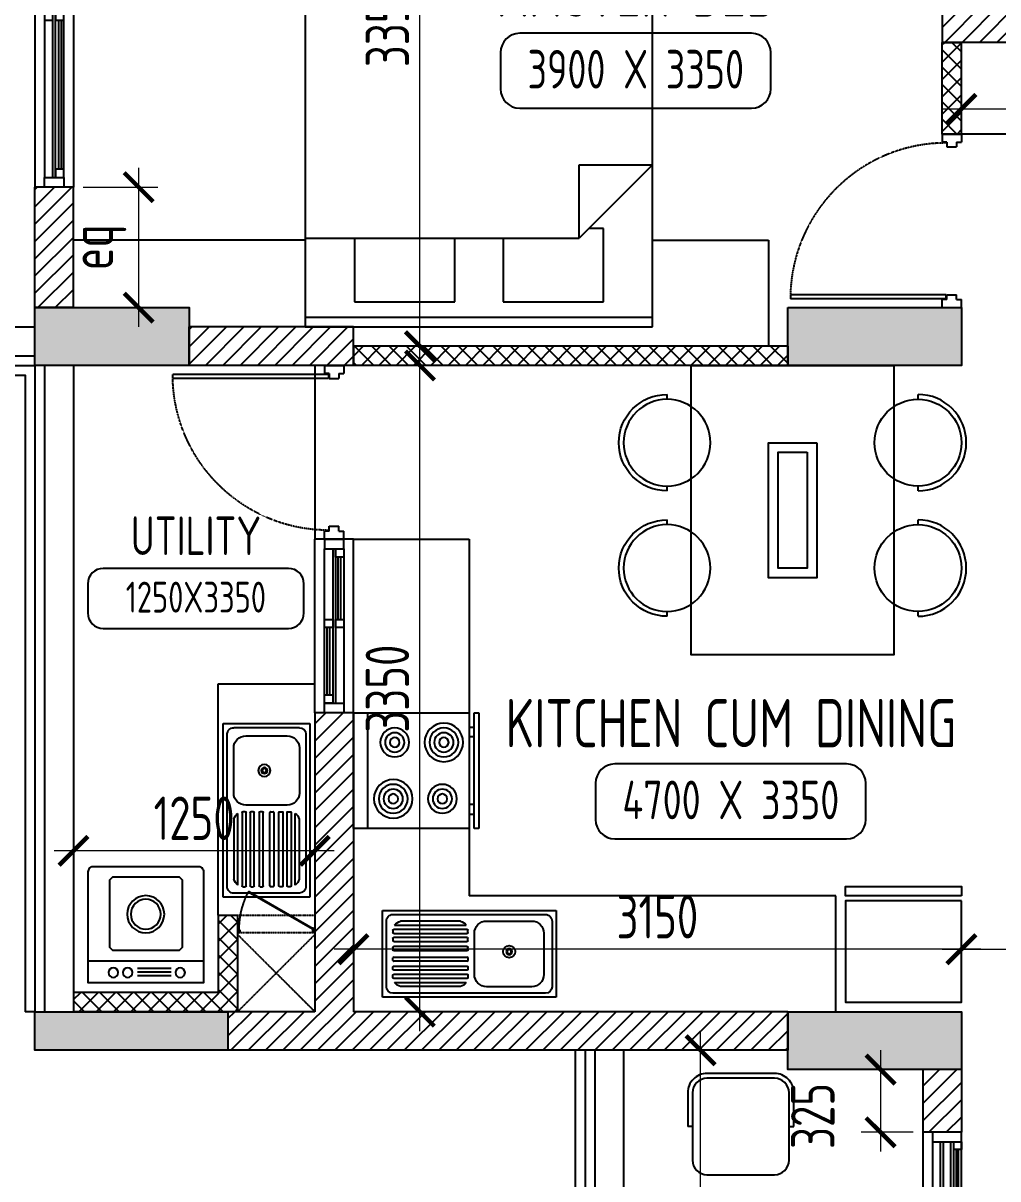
# Model space of a CAD drawing. Header units: millimetres. Extents: x -92307 to 258096, y -47434 to 112633.
# Drawn here: x 57965 to 63014, y 6033 to 12025 of the extents above; entities that cross this region are included whole.
import ezdxf
from ezdxf.enums import TextEntityAlignment as Align

# ---------------------------------------------------------------- set-up
doc = ezdxf.new("R2010")
doc.units = ezdxf.units.MM
doc.header["$LTSCALE"] = 10
doc.header["$PDMODE"] = 35
doc.header["$PDSIZE"] = 500
doc.linetypes.add('DASHED', pattern=[19.05, 12.7, -6.35])
doc.linetypes.add('HIDDEN', pattern=[9.525, 6.35, -3.175])
for name, color, linetype in [('07--DIM-1', 1, 'Continuous'), ('A--BLOCKWALL-1', 9, 'Continuous'), ('A--BLOCKWALL-2', 2, 'Continuous'), ('A--BLOCKWALL-3', 3, 'Continuous'), ('A--BLOCKWALL-HATCH', 8, 'Continuous'), ('A--DOWN', 34, 'Continuous'), ('A--FIXTURE-0', 8, 'Continuous'), ('A--FURNITURE-0', 253, 'Continuous'), ('A--GLAZING-0', 181, 'Continuous'), ('A--HANDRAIL-1', 9, 'Continuous'), ('A--HATCH-1', 8, 'Continuous'), ('A--SANITARY-0', 253, 'Continuous'), ('A--SHAFT-HIDDEN', 9, 'HIDDEN'), ('A--SPACENUMBER', 2, 'Continuous'), ('A--SPACENUMBER-1', 8, 'Continuous'), ('A--SPACEREF', 3, 'Continuous'), ('A--Stucture', 9, 'Continuous'), ('A--TILING-1', 8, 'Continuous'), ('Typical floor Column Centre line$0$X-3rd Floor Column$0$A--COL250', 250, 'Continuous'), ('Typical floor Column Centre line$0$X-3rd Floor Column$0$A--CONCRETE-4', 4, 'Continuous')]:
    doc.layers.add(name, color=color, linetype=linetype)
doc.styles.add('ISO', font='isocp2.shx', dxfattribs={"width": 0.8})
doc.dimstyles.new('A-DIM-100', dxfattribs={"dimscale": 100, "dimtxt": 2.25, "dimasz": 1.5, "dimexe": 1, "dimexo": 0.5, "dimgap": 0, "dimtad": 0, "dimdec": 0, "dimzin": 12, "dimdsep": 46, "dimtxsty": 'ISO', "dimblk": 'ARCHTICK', "dimcen": 1, "dimdle": 1, "dimclrd": 8, "dimclre": 8, "dimclrt": 256, "dimadec": 0, "dimazin": 3, "dimtfac": 1, "dimtdec": 0, "dimtmove": 1, "dimatfit": 2, "dimfxl": 1, "dimtvp": 0.75, "dimtolj": 1, "dimtzin": 12, "dimlwd": 18, "dimlwe": 18, "dimarcsym": 0})
pattern_1 = [(45, (72725.64, 0), (-44.90128, 44.90128), [])]
pattern_2 = [(45, (72725.64, 0), (-44.90128, 44.90128), []), (135, (72725.64, 0), (-44.90128, -44.90128), [])]

# ---------------------------------------------------------------- blocks, each defined once
blk = doc.blocks.new('SPACE')
at = {"layer": 'A--SPACENUMBER-1'}
blk.add_lwpolyline([(-600, 0), (600, 0, 0.41421356), (700, 100), (700, 288.5, 0.41421356), (600, 388.5), (-600, 388.5, 0.41421356), (-700, 288.5), (-700, 100, 0.41421356), (-600, 0, -0.05251446)], format="xyb", dxfattribs=at)
at = {"layer": 'A--SPACENUMBER', "style": 'ISO', "width": 0.8, "flags": 4}
blk.add_attdef('01', text='', height=250, dxfattribs=at).set_placement((0.455, 202.41), align=Align.MIDDLE)
at = {"layer": 'A--SPACEREF', "style": 'ISO', "width": 0.8, "flags": 4}
blk.add_attdef('S', text='', height=300, dxfattribs=at).set_placement((1.35, 474.975), align=Align.CENTER)
blk = doc.blocks.new('A$C7FA855F9')
at = {"layer": 'A--FURNITURE-0', "linetype": 'Continuous'}
for p, q in [((900, 2000), (-900, 2000)), ((-900, 2000), (-900, 0)), ((900, 0), (900, 2000)), ((900, 840), (520, 460)), ((520, 840), (900, 840)), ((520, 460), (520, 840)), ((645, 510), (570, 510)), ((645, 130), (645, 510)), ((-900, 460), (520, 460)), ((-645, 460), (-645, 130)), ((-125, 130), (-125, 460)), ((125, 460), (125, 130)), ((-645, 130), (-125, 130)), ((125, 130), (645, 130)), ((-900, 50), (900, 50)), ((-900, 0), (900, 0))]:
    blk.add_line(p, q, dxfattribs=at)
blk = doc.blocks.new('A$C383732B3')
for p, q in [((275, 250), (275, 275)), ((275, -250), (275, -275))]:
    blk.add_line(p, q)
blk.add_lwpolyline([(275, 275), (100, 275, 0.414214), (0, 175), (0, -175, 0.414214), (100, -275), (275, -275)], format="xyb")
blk.add_lwpolyline([(100, -250), (450, -250, 0.414214), (525, -175), (525, 175, 0.414214), (450, 250), (100, 250, 0.414214), (25, 175), (25, -175, 0.414214)], format="xyb", close=True)
blk = doc.blocks.new('A$C337B3EF4')
for p, q in [((0, 225), (0, 250)), ((0, -250), (0, -225))]:
    blk.add_line(p, q)
blk.add_circle((0, 0), 225)
blk.add_arc((0, 0), 250, 270, 90)
blk = doc.blocks.new('A$C666E5324')
at = {"layer": 'A--FURNITURE-0'}
for points in [[(0, -525), (-1500, -525), (-1500, 525), (0, 525)], [(-400, -125), (-1100, -125), (-1100, 125), (-400, 125)], [(-450, -75), (-1050, -75), (-1050, 75), (-450, 75)]]:
    blk.add_lwpolyline(points, close=True, dxfattribs=at)
at = {"layer": 'A--FURNITURE-0', "xscale": -1, "rotation": 270.000000000004}
for p in [(-1050, 650), (-400, 650)]:
    blk.add_blockref('A$C337B3EF4', p, dxfattribs=at)
at = {"layer": 'A--FURNITURE-0', "rotation": 270.000000000004}
for p in [(-1050, -650), (-400, -650)]:
    blk.add_blockref('A$C337B3EF4', p, dxfattribs=at)
blk = doc.blocks.new('A$C34D21E7E')
at = {"layer": 'A--DOWN'}
for p, q in [((-150, 2450), (-150, -150)), ((-110, 2450), (-110, -150)), ((-95, 2450), (-95, -150)), ((-55, -150), (-55, 2450)), ((-40, -150), (-40, 2450)), ((0, -150), (0, 2450))]:
    blk.add_line(p, q, dxfattribs=at)
for points in [[(-150, 2450), (0, 2450), (0, 2500), (-150, 2500)], [(-40, 2450), (0, 2450), (0, 2410), (-40, 2410)], [(-95, 1590), (-55, 1590), (-55, 1550), (-95, 1550)], [(-40, 1550), (0, 1550), (0, 1590), (-40, 1590)], [(-150, 740), (-110, 740), (-110, 700), (-150, 700)], [(-95, 700), (-55, 700), (-55, 740), (-95, 740)], [(-150, -150), (-110, -150), (-110, -110), (-150, -110)], [(-150, -150), (0, -150), (0, -200), (-150, -200)]]:
    blk.add_lwpolyline(points, close=True, dxfattribs=at)
at = {"layer": 'A--GLAZING-0'}
for p, q in [((-25, 1590), (-25, 2410)), ((-15, 1590), (-15, 2410)), ((-80, 740), (-80, 1550)), ((-70, 740), (-70, 1550)), ((-135, -110), (-135, 700)), ((-125, -110), (-125, 700))]:
    blk.add_line(p, q, dxfattribs=at)
blk = doc.blocks.new('A$C1CBF2325')
at = {"layer": 'A--DOWN'}
for p, q in [((100, 0), (0, 0)), ((0, 0), (0, -42)), ((100, 0), (100, -42)), ((25, -42), (0, -42)), ((25, -42), (25, -67)), ((75, -42), (75, -67)), ((75, -42), (100, -42)), ((78.8, -46.2), (78.8, -67)), ((78.8, -46.2), (886, -46.2)), ((886, -67), (886, -46.2)), ((75, -67), (25, -67)), ((78.8, -67), (886, -67)), ((75, -833), (25, -833)), ((25, -858), (25, -833)), ((75, -858), (75, -833)), ((25, -858), (0, -858)), ((0, -900), (0, -858)), ((75, -858), (100, -858)), ((100, -900), (100, -858)), ((100, -900), (0, -900))]:
    blk.add_line(p, q, dxfattribs=at)
at = {"layer": 'A--DOWN', "color": 8, "linetype": 'DASHED', "ltscale": 0.005}
blk.add_arc((78.8, -46.2), 807.5, 269.73187, 358.52905, dxfattribs=at)
blk = doc.blocks.new('A$C35654C4B')
at = {"layer": 'A--BLOCKWALL-1'}
for p, q in [((-900, 200), (0, 200)), ((-900, 0), (0, 0))]:
    blk.add_line(p, q, dxfattribs=at)
at = {"layer": 'A--DOWN'}
for p, q in [((-50, 150), (-850, 150)), ((-50, 107.3), (-850, 107.3)), ((-50, 92.7), (-807, 92.7)), ((-850, 50), (-50, 50))]:
    blk.add_line(p, q, dxfattribs=at)
for points in [[(-850, 50), (-850, 150), (-900, 150), (-900, 50)], [(-416, 107.3), (-416, 150), (-459, 150), (-459, 107.3)], [(-50, 107.3), (-50, 150), (-93, 150), (-93, 107.3)], [(-50, 50), (-50, 150), (0, 150), (0, 50)], [(-807, 50), (-807, 92.7), (-850, 92.7), (-850, 50)], [(-416, 50), (-416, 92.7), (-459, 92.7), (-459, 50)]]:
    blk.add_lwpolyline(points, close=True, dxfattribs=at)
at = {"layer": 'A--GLAZING-0'}
for p, q in [((-416, 135.6), (-93, 135.6)), ((-416, 121.6), (-93, 121.6)), ((-807, 78.4), (-459, 78.4)), ((-807, 64.4), (-459, 64.4))]:
    blk.add_line(p, q, dxfattribs=at)
blk = doc.blocks.new('A$C06896976')
at = {"layer": 'A--FIXTURE-0'}
for p, q in [((0, 0.6), (-0.6, 0.6)), ((-0.6, 0.6), (-0.6, 0)), ((-0.525, 0.6), (-0.525, 0)), ((0, 0), (0, 0.6)), ((0.05, 0.6), (0.025, 0.6)), ((0.025, 0.6), (0.025, 0)), ((0.05, 0), (0.05, 0.6)), ((0, 0.525), (0.025, 0.525)), ((0.025, 0.475), (0, 0.475)), ((0.025, 0.125), (0, 0.125)), ((0, 0.075), (0.025, 0.075)), ((-0.6, 0), (0, 0)), ((0.025, 0), (0.05, 0))]:
    blk.add_line(p, q, dxfattribs=at)
for centre, major_axis, start_param, end_param in [((-0.3937, 0.4463), (0.0707, 0.0707), 0.785398, 7.068583), ((-0.3937, 0.4463), (0.053, 0.053), 0.785398, 7.068583), ((-0.3937, 0.4463), (0.0354, 0.0354), 0.785398, 7.068583), ((-0.1392, 0.4463), (-0.053, 0.053), -0.785398, 5.497787), ((-0.1392, 0.4463), (-0.0354, 0.0354), -0.785398, 5.497787), ((-0.3937, 0.4463), (0.0177, 0.0177), 0.785398, 7.068583), ((-0.1392, 0.4463), (0.0177, 0.0177), 0.785398, 7.068583), ((-0.1313, 0.1537), (-0.0707, -0.0707), 0.785398, 7.068583), ((-0.3858, 0.1537), (0.053, -0.053), -0.785398, 5.497787), ((-0.3858, 0.1537), (0.0354, -0.0354), -0.785398, 5.497787), ((-0.1313, 0.1537), (-0.053, -0.053), 0.785398, 7.068583), ((-0.1313, 0.1537), (-0.0354, -0.0354), 0.785398, 7.068583), ((-0.3858, 0.1537), (-0.0177, -0.0177), 0.785398, 7.068583), ((-0.1313, 0.1537), (-0.0177, -0.0177), 0.785398, 7.068583)]:
    blk.add_ellipse(centre, major_axis=major_axis, ratio=1, start_param=start_param, end_param=end_param, dxfattribs=at)
blk = doc.blocks.new('A$C321E12B3')
at = {"layer": 'A--SANITARY-0', "ltscale": 5}
for p, q in [((-0.9, 0.45), (0, 0.45)), ((-0.9, 0), (-0.9, 0.45)), ((-0.8453, 0.429), (-0.0547, 0.429)), ((0, 0.45), (0, 0)), ((-0.879, 0.0547), (-0.879, 0.3953)), ((-0.7738, 0.3953), (-0.54, 0.3953)), ((-0.0633, 0.373), (-0.4347, 0.373)), ((-0.404, 0.3941), (-0.0939, 0.3941)), ((-0.021, 0.3953), (-0.021, 0.0547)), ((-0.8369, 0.1178), (-0.8369, 0.3322)), ((-0.4769, 0.3322), (-0.4769, 0.1178)), ((-0.4433, 0.3352), (-0.4433, 0.3478)), ((-0.4433, 0.2931), (-0.4433, 0.3057)), ((-0.4391, 0.352), (-0.0589, 0.352)), ((-0.0589, 0.331), (-0.4391, 0.331)), ((-0.4391, 0.31), (-0.0589, 0.31)), ((-0.0547, 0.3478), (-0.0547, 0.3352)), ((-0.0547, 0.3057), (-0.0547, 0.2931)), ((-0.4433, 0.246), (-0.4433, 0.2586)), ((-0.0589, 0.2889), (-0.4391, 0.2889)), ((-0.4391, 0.2628), (-0.0589, 0.2628)), ((-0.0589, 0.2418), (-0.4391, 0.2418)), ((-0.0547, 0.2586), (-0.0547, 0.246)), ((-0.4433, 0.204), (-0.4433, 0.1914)), ((-0.0589, 0.2082), (-0.4391, 0.2082)), ((-0.4391, 0.1872), (-0.0589, 0.1872)), ((-0.0547, 0.1914), (-0.0547, 0.204)), ((-0.4433, 0.1569), (-0.4433, 0.1443)), ((-0.0589, 0.1611), (-0.4391, 0.1611)), ((-0.4391, 0.14), (-0.0589, 0.14)), ((-0.0547, 0.1443), (-0.0547, 0.1569)), ((-0.4433, 0.1148), (-0.4433, 0.1022)), ((-0.0589, 0.119), (-0.4391, 0.119)), ((-0.4391, 0.098), (-0.0589, 0.098)), ((-0.0633, 0.077), (-0.4347, 0.077)), ((-0.0547, 0.1022), (-0.0547, 0.1148)), ((0, 0), (-0.9, 0)), ((-0.0547, 0.021), (-0.8453, 0.021)), ((-0.54, 0.0547), (-0.7738, 0.0547)), ((-0.404, 0.0559), (-0.0939, 0.0559))]:
    blk.add_line(p, q, dxfattribs=at)
at = {"layer": 'A--SANITARY-0'}
blk.add_line((-0.9, 0.45), (0, 0.45), dxfattribs=at)
at = {"layer": 'A--SANITARY-0', "ltscale": 5, "extrusion": (0, 0, -1)}
for centre, major_axis, start_param, end_param in [((-0.8453, 0.3953), (-0.0238, 0.0238), 5.497787, 7.068583), ((-0.0547, 0.3953), (-0.0238, 0.0238), 0.785398, 2.356194), ((-0.7738, 0.3322), (0.0446, 0.0446), 3.926991, 5.497787), ((-0.54, 0.3322), (0.0446, 0.0446), -0.785398, 0.785398), ((-0.3928, 0.3449), (-0.0357, 0.0357), 6.090163, 6.844508), ((-0.1051, 0.3449), (-0.0357, 0.0357), 1.009473, 1.763819), ((-0.4391, 0.3478), (0.00297, 0.00297), 3.926991, 5.497787), ((-0.4391, 0.3352), (-0.00297, 0.00297), 3.926991, 5.497787), ((-0.4391, 0.3057), (-0.00297, 0.00297), 5.497787, 7.068583), ((-0.0589, 0.3478), (0.00297, 0.00297), -0.785398, 0.785398), ((-0.0589, 0.3352), (-0.00297, 0.00297), 2.356194, 3.926991), ((-0.0589, 0.3057), (0.00297, 0.00297), -0.785398, 0.785398), ((-0.6569, 0.2136), (0.0223, 0.0223), 0.785398, 7.068583), ((-0.4391, 0.2931), (-0.00297, 0.00297), 3.926991, 5.497787), ((-0.0589, 0.2931), (-0.00297, 0.00297), 2.356194, 3.926991), ((-0.6569, 0.2136), (0.0112, 0.0112), 0.785398, 7.068583), ((-0.6569, 0.2136), (0.00743, 0.00743), 0.785398, 7.068583), ((-0.4391, 0.204), (0.00297, 0.00297), 3.926991, 5.497787), ((-0.4391, 0.1914), (-0.00297, 0.00297), 3.926991, 5.497787), ((-0.0589, 0.204), (0.00297, 0.00297), -0.785398, 0.785398), ((-0.0589, 0.1914), (-0.00297, 0.00297), 2.356194, 3.926991), ((-0.4391, 0.1569), (0.00297, 0.00297), 3.926991, 5.497787), ((-0.4391, 0.1443), (0.00297, 0.00297), 2.356194, 3.926991), ((-0.0589, 0.1569), (0.00297, 0.00297), -0.785398, 0.785398), ((-0.0589, 0.1443), (-0.00297, 0.00297), 2.356194, 3.926991), ((-0.7738, 0.1178), (-0.0446, 0.0446), 3.926991, 5.497787), ((-0.54, 0.1178), (-0.0446, 0.0446), 2.356194, 3.926991), ((-0.4391, 0.1148), (0.00297, 0.00297), 3.926991, 5.497787), ((-0.4391, 0.1022), (0.00297, 0.00297), 2.356194, 3.926991), ((-0.3928, 0.1051), (-0.0357, 0.0357), 4.151066, 4.905412), ((-0.1051, 0.1051), (-0.0357, 0.0357), 2.94857, 3.702916), ((-0.0589, 0.1148), (0.00297, 0.00297), -0.785398, 0.785398), ((-0.0589, 0.1022), (-0.00297, 0.00297), 2.356194, 3.926991), ((-0.8453, 0.0547), (0.0238, 0.0238), 2.356194, 3.926991), ((-0.0547, 0.0547), (-0.0238, 0.0238), 2.356194, 3.926991)]:
    blk.add_ellipse(centre, major_axis=major_axis, ratio=1, start_param=start_param, end_param=end_param, dxfattribs=at)
at = {"layer": 'A--SANITARY-0', "ltscale": 5}
for centre, major_axis, start_param, end_param in [((-0.4391, 0.2586), (-0.00297, -0.00297), 3.926991, 5.497787), ((-0.4391, 0.246), (0.00297, -0.00297), 3.926991, 5.497787), ((-0.0589, 0.2586), (-0.00297, -0.00297), 2.356194, 3.926991), ((-0.0589, 0.246), (0.00297, -0.00297), -0.785398, 0.785398)]:
    blk.add_ellipse(centre, major_axis=major_axis, ratio=1, start_param=start_param, end_param=end_param, dxfattribs=at)
blk = doc.blocks.new('A$C47D60FF3')
at = {"layer": 'A--FIXTURE-0'}
blk.add_lwpolyline([(-0.075, 0.6), (-0.075, 0), (-0.6, 0), (-0.6, 0.6)], close=True, dxfattribs=at)
blk.add_lwpolyline([(-0.05, 0.6), (-0.05, 0), (0, 0), (0, 0.6), (-0.05, 0.6)], dxfattribs=at)
blk = doc.blocks.new('A$C613641B0')
at = {"layer": 'A--BLOCKWALL-1'}
for p, q in [((0, 0), (-1800, 0)), ((0, -200), (-1800, -200))]:
    blk.add_line(p, q, dxfattribs=at)
at = {"layer": 'A--DOWN'}
for p, q in [((-50, -50), (-1750, -50)), ((-1750, -92.7), (-93, -92.7)), ((-1750, -107.3), (-50, -107.3)), ((-1750, -150), (-50, -150))]:
    blk.add_line(p, q, dxfattribs=at)
for points in [[(-1750, -50), (-1750, -150), (-1800, -150), (-1800, -50)], [(-934, -50), (-934, -92.7), (-891, -92.7), (-891, -50)], [(-93, -50), (-93, -92.7), (-50, -92.7), (-50, -50)], [(-50, -50), (-50, -150), (0, -150), (0, -50)], [(-1750, -107.3), (-1750, -150), (-1707, -150), (-1707, -107.3)], [(-934, -107.3), (-934, -150), (-891, -150), (-891, -107.3)]]:
    blk.add_lwpolyline(points, close=True, dxfattribs=at)
at = {"layer": 'A--GLAZING-0'}
for p, q in [((-93, -64.4), (-891, -64.4)), ((-93, -78.4), (-891, -78.4)), ((-934, -121.6), (-1707, -121.6)), ((-934, -135.6), (-1707, -135.6))]:
    blk.add_line(p, q, dxfattribs=at)
blk = doc.blocks.new('A$C2D7D56F7')
at = {"layer": 'A--FIXTURE-0'}
for p, q in [((-0.0443, -0.0369), (0.1306, -0.0369)), ((-0.0443, -0.0556), (0.1306, -0.0556)), ((-0.3, -0.1125), (0.3, -0.1125)), ((-0.0443, -0.0744), (0.1306, -0.0744))]:
    blk.add_line(p, q, dxfattribs=at)
blk.add_lwpolyline([(0.3, -0.575, -0.414214), (0.275, -0.6), (-0.275, -0.6, -0.414214), (-0.3, -0.575), (-0.3, 0), (0.3, 0)], format="xyb", close=True, dxfattribs=at)
blk.add_lwpolyline([(-0.1731, -0.1685), (0.1734, -0.1685), (0.1891, -0.1842), (0.1891, -0.5307), (0.1734, -0.5465), (-0.1731, -0.5465), (-0.1889, -0.5307), (-0.1889, -0.1842)], close=True, dxfattribs=at)
for centre, radius in [((-0.1687, -0.0522), 0.025), ((-0.0947, -0.0522), 0.025), ((0.1777, -0.0522), 0.025), ((-0.0007, -0.3546), 0.0964), ((-0.0007, -0.3546), 0.0776)]:
    blk.add_circle(centre, radius, dxfattribs=at)
blk = doc.blocks.new('A$C4DFF75E1')
at = {"layer": 'A--DOWN'}
for p, q in [((9.2, 24.6), (0, 24.6)), ((0, 24.6), (0, 0)), ((0, 0), (12.3, 0)), ((9.2, 15.2, 0), (9.2, 24.6, 0)), ((12.3, 15.2, 0), (9.2, 15.2, 0)), ((12.3, 15.2, 0), (12.3, 0, 0)), ((12.3, 15.2, 0), (12.3, 0, 0)), ((12.3, 0), (12.3, 15.2)), ((437.7, 15.2, 0), (437.7, 0, 0)), ((437.7, 15.2, 0), (437.7, 0, 0)), ((437.7, 15.2, 0), (440.8, 15.2, 0)), ((437.7, 0), (437.7, 15.2)), ((450, 0), (437.7, 0)), ((440.8, 24.6), (450, 24.6)), ((440.8, 15.2, 0), (440.8, 24.5, 0)), ((450, 24.6), (450, 0))]:
    blk.add_line(p, q, dxfattribs=at)
blk.add_lwpolyline([(13.8, 18.5), (387.6, 234.3), (384.6, 239.6), (10.7, 23.8)], close=True, dxfattribs=at)
blk.add_circle((10, 23.8, 0), 0.781, dxfattribs=at)
at = {"layer": 'A--DOWN', "color": 8, "linetype": 'DASHED', "ltscale": 0.003}
blk.add_arc((-37, 15.2, 0), 477.8, 0, 27.29356, dxfattribs=at)
blk = doc.blocks.new('_ArchTick')
at = {"color": 0, "const_width": 0.15}
blk.add_lwpolyline([(-0.5, -0.5), (0.5, 0.5)], dxfattribs=at)
blk = doc.blocks.new('*D64')
at = {"layer": '07--DIM-1', "color": 8, "lineweight": 18}
for p, q in [((59675.6, 6950), (59675.6, 7323.9)), ((62825.6, 6950), (62825.6, 7323.9)), ((62925.6, 7223.9), (59575.6, 7223.9))]:
    blk.add_line(p, q, dxfattribs=at)
at = {"layer": 'Defpoints', "color": 0}
for p in [(59675.6, 7223.9), (59675.6, 6900), (62825.6, 6900)]:
    blk.add_point(p, dxfattribs=at)
at = {"layer": '07--DIM-1', "color": 8, "lineweight": 18, "xscale": 150, "yscale": 150, "zscale": 150, "rotation": 180}
blk.add_blockref('_ArchTick', (59675.6, 7223.9), dxfattribs=at)
at = {"layer": '07--DIM-1', "color": 8, "lineweight": 18, "xscale": 150, "yscale": 150, "zscale": 150}
blk.add_blockref('_ArchTick', (62825.6, 7223.9), dxfattribs=at)
at = {"layer": '07--DIM-1', "insert": (61250.6, 7392.6), "char_height": 225, "attachment_point": 5, "style": 'ISO'}
blk.add_mtext('\\A1;3150', dxfattribs=at)
blk = doc.blocks.new('*D65')
at = {"layer": '07--DIM-1', "color": 8, "lineweight": 18}
for p, q in [((62825.6, 6950), (62825.6, 7323.9)), ((64425.6, 6950), (64425.6, 7323.9)), ((62725.6, 7223.9), (64525.6, 7223.9))]:
    blk.add_line(p, q, dxfattribs=at)
at = {"layer": 'Defpoints', "color": 0}
for p in [(64425.6, 7223.9), (62825.6, 6900), (64425.6, 6900)]:
    blk.add_point(p, dxfattribs=at)
at = {"layer": '07--DIM-1', "color": 8, "lineweight": 18, "xscale": 150, "yscale": 150, "zscale": 150, "rotation": 180}
blk.add_blockref('_ArchTick', (62825.6, 7223.9), dxfattribs=at)
at = {"layer": '07--DIM-1', "color": 8, "lineweight": 18, "xscale": 150, "yscale": 150, "zscale": 150}
blk.add_blockref('_ArchTick', (64425.6, 7223.9), dxfattribs=at)
at = {"layer": '07--DIM-1', "insert": (63625.6, 7392.6), "char_height": 225, "attachment_point": 5, "style": 'ISO'}
blk.add_mtext('\\A1;1600', dxfattribs=at)
blk = doc.blocks.new('*D66')
at = {"layer": '07--DIM-1', "color": 8, "lineweight": 18}
for p, q in [((60020.4, 6800), (60020.4, 10350)), ((59725.6, 10250), (60120.4, 10250)), ((59725.6, 6900), (60120.4, 6900))]:
    blk.add_line(p, q, dxfattribs=at)
at = {"layer": 'Defpoints', "color": 0}
for p in [(59675.6, 10250), (60020.4, 10250), (59675.6, 6900)]:
    blk.add_point(p, dxfattribs=at)
at = {"layer": '07--DIM-1', "color": 8, "lineweight": 18, "xscale": 150, "yscale": 150, "zscale": 150}
for p, rotation in [((60020.4, 10250), 90), ((60020.4, 6900), 270)]:
    blk.add_blockref('_ArchTick', p, dxfattribs=dict(at, rotation=rotation))
at = {"layer": '07--DIM-1', "insert": (59851.7, 8575), "char_height": 225, "attachment_point": 5, "rotation": 90, "style": 'ISO'}
blk.add_mtext('\\A1;3350', dxfattribs=at)
blk = doc.blocks.new('*D67')
at = {"layer": '07--DIM-1', "color": 8, "lineweight": 18}
for p, q in [((60020.4, 10250), (60020.4, 13800)), ((59725.6, 13700), (60120.4, 13700)), ((59725.6, 10350), (60120.4, 10350))]:
    blk.add_line(p, q, dxfattribs=at)
at = {"layer": 'Defpoints', "color": 0}
for p in [(59675.6, 13700), (60020.4, 13700), (59675.6, 10350)]:
    blk.add_point(p, dxfattribs=at)
at = {"layer": '07--DIM-1', "color": 8, "lineweight": 18, "xscale": 150, "yscale": 150, "zscale": 150}
for p, rotation in [((60020.4, 13700), 90), ((60020.4, 10350), 270)]:
    blk.add_blockref('_ArchTick', p, dxfattribs=dict(at, rotation=rotation))
at = {"layer": '07--DIM-1', "insert": (59851.7, 12025), "char_height": 225, "attachment_point": 5, "rotation": 90, "style": 'ISO'}
blk.add_mtext('\\A1;3350', dxfattribs=at)
blk = doc.blocks.new('*D80')
at = {"layer": '07--DIM-1', "color": 8, "lineweight": 18}
for p, q in [((62825.6, 11875), (62825.6, 11480.1)), ((63725.6, 11875), (63725.6, 11480.1)), ((62725.6, 11580.1), (63825.6, 11580.1))]:
    blk.add_line(p, q, dxfattribs=at)
at = {"layer": 'Defpoints', "color": 0}
for p in [(62825.6, 11925), (63725.6, 11925), (63725.6, 11580.1)]:
    blk.add_point(p, dxfattribs=at)
at = {"layer": '07--DIM-1', "color": 8, "lineweight": 18, "xscale": 150, "yscale": 150, "zscale": 150, "rotation": 180}
blk.add_blockref('_ArchTick', (62825.6, 11580.1), dxfattribs=at)
at = {"layer": '07--DIM-1', "color": 8, "lineweight": 18, "xscale": 150, "yscale": 150, "zscale": 150}
blk.add_blockref('_ArchTick', (63725.6, 11580.1), dxfattribs=at)
at = {"layer": '07--DIM-1', "insert": (63275.6, 11748.9), "char_height": 225, "attachment_point": 5, "style": 'ISO'}
blk.add_mtext('\\A1;900', dxfattribs=at)
blk = doc.blocks.new('*D86')
at = {"layer": '07--DIM-1', "color": 8, "lineweight": 18}
for p, q in [((61474.4, 3050), (61474.4, 6800)), ((61125.6, 6700), (61574.4, 6700)), ((61125.6, 3150), (61574.4, 3150))]:
    blk.add_line(p, q, dxfattribs=at)
at = {"layer": 'Defpoints', "color": 0}
for p in [(61075.6, 6700), (61474.4, 6700), (61075.6, 3150)]:
    blk.add_point(p, dxfattribs=at)
at = {"layer": '07--DIM-1', "color": 8, "lineweight": 18, "xscale": 150, "yscale": 150, "zscale": 150}
for p, rotation in [((61474.4, 6700), 90), ((61474.4, 3150), 270)]:
    blk.add_blockref('_ArchTick', p, dxfattribs=dict(at, rotation=rotation))
at = {"layer": '07--DIM-1', "insert": (61305.7, 4925), "char_height": 225, "attachment_point": 5, "rotation": 90, "style": 'ISO'}
blk.add_mtext('\\A1;3550', dxfattribs=at)
blk = doc.blocks.new('*D45')
at = {"layer": '07--DIM-1', "color": 8, "lineweight": 18}
for p, q in [((62406.6, 6700), (62406.6, 6175)), ((62575.6, 6600), (62306.6, 6600)), ((62575.6, 6275), (62306.6, 6275))]:
    blk.add_line(p, q, dxfattribs=at)
at = {"layer": 'Defpoints', "color": 0}
for p in [(62625.6, 6600), (62406.6, 6275), (62625.6, 6275)]:
    blk.add_point(p, dxfattribs=at)
at = {"layer": '07--DIM-1', "color": 8, "lineweight": 18, "xscale": 150, "yscale": 150, "zscale": 150}
for p, rotation in [((62406.6, 6600), 90), ((62406.6, 6275), 270)]:
    blk.add_blockref('_ArchTick', p, dxfattribs=dict(at, rotation=rotation))
at = {"layer": '07--DIM-1', "insert": (62055.6, 6359.7), "char_height": 225, "attachment_point": 5, "rotation": 90, "style": 'ISO'}
blk.add_mtext('\\A1;325', dxfattribs=at)
blk = doc.blocks.new('*D47')
at = {"layer": '07--DIM-1', "color": 8, "lineweight": 18}
for p, q in [((58563, 11275), (58563, 10450)), ((58275.6, 11175), (58663, 11175)), ((58275.6, 10550), (58663, 10550))]:
    blk.add_line(p, q, dxfattribs=at)
at = {"layer": 'Defpoints', "color": 0}
for p in [(58225.6, 11175), (58225.6, 10550), (58563, 10550)]:
    blk.add_point(p, dxfattribs=at)
at = {"layer": '07--DIM-1', "color": 8, "lineweight": 18, "xscale": 150, "yscale": 150, "zscale": 150}
for p, rotation in [((58563, 11175), 90), ((58563, 10550), 270)]:
    blk.add_blockref('_ArchTick', p, dxfattribs=dict(at, rotation=rotation))
at = {"layer": '07--DIM-1', "insert": (58352.1, 10862.5), "char_height": 225, "attachment_point": 5, "rotation": 90, "style": 'ISO'}
blk.add_mtext('\\A1;eq', dxfattribs=at)
blk = doc.blocks.new('*D90')
at = {"layer": '07--DIM-1', "color": 8, "lineweight": 18}
for p, q in [((58225.6, 7471.4), (58225.6, 7834.2)), ((59475.6, 7471.4), (59475.6, 7834.2)), ((59575.6, 7734.2), (58125.6, 7734.2))]:
    blk.add_line(p, q, dxfattribs=at)
at = {"layer": 'Defpoints', "color": 0}
for p in [(58225.6, 7734.2), (58225.6, 7421.4), (59475.6, 7421.4)]:
    blk.add_point(p, dxfattribs=at)
at = {"layer": '07--DIM-1', "color": 8, "lineweight": 18, "xscale": 150, "yscale": 150, "zscale": 150, "rotation": 180}
blk.add_blockref('_ArchTick', (58225.6, 7734.2), dxfattribs=at)
at = {"layer": '07--DIM-1', "color": 8, "lineweight": 18, "xscale": 150, "yscale": 150, "zscale": 150}
blk.add_blockref('_ArchTick', (59475.6, 7734.2), dxfattribs=at)
at = {"layer": '07--DIM-1', "insert": (58850.6, 7903), "char_height": 225, "attachment_point": 5, "style": 'ISO'}
blk.add_mtext('\\A1;1250', dxfattribs=at)

msp = doc.modelspace()

# ---------------------------------------------------------------- hatches: boundary and pattern name
at = {"layer": 'A--BLOCKWALL-HATCH'}
h = msp.add_hatch(dxfattribs=at)
h.set_pattern_fill('ANSI37', color=256, scale=20, style=0)
h.set_pattern_definition(pattern_2)
h.paths.add_polyline_path([(62725.6, 11925), (62825.6, 11925), (62825.6, 11450), (62725.6, 11450)])
h = msp.add_hatch(dxfattribs=at)
h.set_pattern_fill('ANSI37', color=256, scale=20, style=0)
h.set_pattern_definition(pattern_2)
h.paths.add_polyline_path([(61925.6, 10250), (59675.6, 10250), (59675.6, 10350), (61925.6, 10350)])
h = msp.add_hatch(dxfattribs=at)
h.set_pattern_fill('ANSI37', color=256, scale=20, style=0)
h.set_pattern_definition([(45, (72725.64, 0), (-44.90128, 44.90128), []), (135, (72725.64, 0), (-44.90128, -44.90128), [])])
h.paths.add_polyline_path([(59075.6, 6900), (59075.6, 7400), (58975.6, 7400), (58975.6, 7000), (58225.6, 7000), (58225.6, 6900)])
at = {"layer": 'A--HATCH-1'}
h = msp.add_hatch(dxfattribs=at)
h.set_pattern_fill('ANSI31', color=256, scale=20, style=0)
h.set_pattern_definition(pattern_1)
h.paths.add_polyline_path([(66625.6, 11925), (66625.6, 12725), (66425.6, 12725), (66425.6, 12125), (65625.6, 12125), (65625.6, 13100), (65425.6, 13100), (65425.6, 12125), (62725.6, 12125), (62725.6, 11925)])
h = msp.add_hatch(dxfattribs=at)
h.set_pattern_fill('ANSI31', color=256, scale=20, style=0)
h.set_pattern_definition(pattern_1)
h.paths.add_polyline_path([(58225.6, 10550), (58025.6, 10550), (58025.6, 11175), (58225.6, 11175)])
h = msp.add_hatch(dxfattribs=at)
h.set_pattern_fill('ANSI31', color=256, scale=20, style=0)
h.set_pattern_definition(pattern_1)
h.paths.add_polyline_path([(59675.6, 10250), (58825.6, 10250), (58825.6, 10450), (59675.6, 10450)])
h = msp.add_hatch(dxfattribs=at)
h.set_pattern_fill('ANSI31', color=256, scale=20, style=0)
h.set_pattern_definition(pattern_1)
h.paths.add_polyline_path([(61925.6, 6700), (59025.6, 6700), (59025.6, 6900), (59475.6, 6900), (59475.6, 8450), (59675.6, 8450), (59675.6, 6900), (61925.6, 6900)])
h = msp.add_hatch(dxfattribs=at)
h.set_pattern_fill('ANSI31', color=256, scale=20, style=0)
h.set_pattern_definition(pattern_1)
h.paths.add_polyline_path([(62825.6, 6600), (62625.6, 6600), (62625.6, 6275), (62825.6, 6275)])
at = {"layer": 'Typical floor Column Centre line$0$X-3rd Floor Column$0$A--COL250'}
h = msp.add_hatch(color=256, dxfattribs=at)
h.dxf.hatch_style = 1
h.paths.add_polyline_path([(58025.6, 10550), (58825.6, 10550), (58825.6, 10250), (58025.6, 10250)])
h = msp.add_hatch(color=256, dxfattribs=at)
h.dxf.hatch_style = 1
h.paths.add_polyline_path([(61925.6, 10550), (62825.6, 10550), (62825.6, 10250), (61925.6, 10250)])
h = msp.add_hatch(color=256, dxfattribs=at)
h.dxf.hatch_style = 1
h.paths.add_polyline_path([(58025.6, 6900), (59025.6, 6900), (59025.6, 6700), (58025.6, 6700)])
h = msp.add_hatch(color=256, dxfattribs=at)
h.dxf.hatch_style = 1
h.paths.add_polyline_path([(61925.6, 6900), (62825.6, 6900), (62825.6, 6600), (61925.6, 6600)])

# ---------------------------------------------------------------- linework, layer by layer
at = {"layer": 'A--BLOCKWALL-1'}
for p, q in [((56475.6, 10450), (58025.6, 10450)), ((58225.6, 10250), (58225.6, 6900)), ((59675.6, 9350), (59475.6, 9350)), ((61075.6, 6700), (61075.6, 3150))]:
    msp.add_line(p, q, dxfattribs=at)
at = {"layer": 'A--BLOCKWALL-2'}
for p, q in [((62725.6, 11450), (62725.6, 11925)), ((62725.6, 11925), (62825.6, 11925)), ((62825.6, 11450), (62825.6, 11925)), ((62825.6, 11450), (62725.6, 11450)), ((59675.6, 10350), (59675.6, 10250)), ((61925.6, 10350), (59675.6, 10350)), ((61925.6, 10350), (61925.6, 10250)), ((61925.6, 10250), (59675.6, 10250)), ((58975.6, 7400), (58975.6, 7000)), ((58975.6, 7400), (59075.6, 7400)), ((59075.6, 7400), (59075.6, 6900)), ((58975.6, 7000), (58225.6, 7000)), ((58225.6, 7000), (58225.6, 6900)), ((59075.6, 6900), (58225.6, 6900))]:
    msp.add_line(p, q, dxfattribs=at)
at = {"layer": 'A--BLOCKWALL-3'}
for p, q in [((62725.6, 12125), (62725.6, 11925)), ((66625.6, 11925), (62725.6, 11925)), ((58025.6, 10550), (58025.6, 11175)), ((58225.6, 11175), (58025.6, 11175)), ((58225.6, 10550), (58225.6, 11175)), ((58225.6, 10550), (58025.6, 10550)), ((58825.6, 10250), (58825.6, 10450)), ((59675.6, 10450), (58825.6, 10450)), ((59675.6, 10250), (59675.6, 10450)), ((59675.6, 10250), (58825.6, 10250)), ((59475.6, 8450), (59475.6, 6900)), ((59675.6, 8450), (59475.6, 8450)), ((59675.6, 8450), (59675.6, 6900)), ((59025.6, 6900), (59025.6, 6700)), ((59475.6, 6900), (59025.6, 6900)), ((61925.6, 6900), (59675.6, 6900)), ((61925.6, 6900), (61925.6, 6700)), ((61925.6, 6700), (59025.6, 6700)), ((62625.6, 6600), (62625.6, 6275)), ((62825.6, 6600), (62625.6, 6600)), ((62825.6, 6600), (62825.6, 6275)), ((62825.6, 6275), (62625.6, 6275))]:
    msp.add_line(p, q, dxfattribs=at)
at = {"layer": 'A--FIXTURE-0'}
for p, q in [((59675.6, 9350), (60275.6, 9350)), ((60275.6, 9350), (60275.6, 7500)), ((58975.6, 8600), (59475.6, 8600)), ((58975.6, 7400), (58975.6, 8600)), ((62175.6, 7500), (60275.6, 7500)), ((62175.6, 6900), (62175.6, 7500))]:
    msp.add_line(p, q, dxfattribs=at)
at = {"layer": 'A--FURNITURE-0'}
for p, q in [((59425.6, 10900), (58225.6, 10900)), ((61225.6, 10900), (61825.6, 10900)), ((61825.6, 10900), (61825.6, 10350))]:
    msp.add_line(p, q, dxfattribs=at)
at = {"layer": 'A--HANDRAIL-1', "color": 1}
for p, q in [((56275.6, 10250), (58025.6, 10250)), ((56325.6, 10300), (58025.6, 10300)), ((58025.6, 10250), (58025.6, 6900)), ((58075.6, 10250), (58075.6, 6900)), ((60875.6, 6700), (60875.6, 3150)), ((60925.6, 6700), (60925.6, 3150))]:
    msp.add_line(p, q, dxfattribs=at)
at = {"layer": 'A--SHAFT-HIDDEN', "ltscale": 0.01}
for p, q in [((59075.6, 7400), (59475.6, 7400)), ((59075.6, 7311.1), (59475.6, 7311.1)), ((59475.6, 7300), (59075.6, 6900)), ((59075.6, 7300), (59475.6, 6900))]:
    msp.add_line(p, q, dxfattribs=at)
at = {"layer": 'A--Stucture', "linetype": 'Continuous', "ltscale": 0.5}
for p, q in [((58025.6, 6900), (57975.6, 6900)), ((60825.6, 3150), (60825.6, 6700))]:
    msp.add_line(p, q, dxfattribs=at)
msp.add_lwpolyline([(58025.6, 13900), (58025.6, 13950), (57375.6, 13950, 0.414214), (56225.6, 12800), (56225.6, 10200), (57975.6, 10200), (57975.6, 6900)], format="xyb", dxfattribs=at)
at = {"layer": 'A--TILING-1'}
for p, q in [((63725.6, 11450), (62825.6, 11450)), ((59475.6, 10250), (59475.6, 9350)), ((62625.6, 6275), (62625.6, 3575))]:
    msp.add_line(p, q, dxfattribs=at)
at = {"layer": 'Typical floor Column Centre line$0$X-3rd Floor Column$0$A--CONCRETE-4'}
for points in [[(58025.6, 10550), (58825.6, 10550), (58825.6, 10250), (58025.6, 10250)], [(61925.6, 10550), (62825.6, 10550), (62825.6, 10250), (61925.6, 10250)], [(58025.6, 6900), (59025.6, 6900), (59025.6, 6700), (58025.6, 6700)], [(61925.6, 6900), (62825.6, 6900), (62825.6, 6600), (61925.6, 6600)]]:
    msp.add_lwpolyline(points, close=True, dxfattribs=at)

# ---------------------------------------------------------------- block references
at = {"xscale": -0.8888888888614019, "yscale": 0.8888888888658205, "zscale": 0.8888888888658205}
msp.add_blockref('A$C4DFF75E1', (59475.6, 7311.1), dxfattribs=at)
at = {"layer": 'A--DOWN', "rotation": 90}
msp.add_blockref('A$C613641B0', (58025.6, 12975), dxfattribs=at)
at = {"layer": 'A--DOWN', "extrusion": (0, 0, -1), "xscale": -1, "zscale": -1, "rotation": 180}
msp.add_blockref('A$C1CBF2325', (-62825.6, 10550), dxfattribs=at)
at = {"layer": 'A--DOWN', "extrusion": (0, 0, -1), "zscale": -1}
msp.add_blockref('A$C1CBF2325', (-59625.6, 10250), dxfattribs=at)
at = {"layer": 'A--DOWN', "xscale": -1, "rotation": 270}
msp.add_blockref('A$C35654C4B', (59475.6, 9350), dxfattribs=at)
at = {"layer": 'A--DOWN'}
msp.add_blockref('A$C34D21E7E', (62825.6, 3775), dxfattribs=at)
at = {"layer": 'A--FIXTURE-0', "extrusion": (0, 0, -1), "xscale": 1000, "yscale": 999.9999999999999, "zscale": -999.9999999999999, "rotation": 179.9999999999988}
msp.add_blockref('A$C06896976', (-60275.6, 8450), dxfattribs=at)
at = {"layer": 'A--FIXTURE-0'}
for name, p, xscale, yscale, zscale, rotation in [('A$C2D7D56F7', (58600.6, 7050.8), -1000, 1000, 1000, 180), ('A$C47D60FF3', (62225.6, 7550), -999.9999999999999, 999.9999999999999, 999.9999999999999, 270)]:
    msp.add_blockref(name, p, dxfattribs=dict(at, xscale=xscale, yscale=yscale, zscale=zscale, rotation=rotation))
at = {"layer": 'A--FURNITURE-0'}
msp.add_blockref('A$C7FA855F9', (60325.6, 10450), dxfattribs=at)
at = {"layer": 'A--FURNITURE-0', "rotation": 90}
msp.add_blockref('A$C666E5324', (61950.6, 10250), dxfattribs=at)
at = {"layer": 'A--FURNITURE-0', "extrusion": (0, 0, -1), "xscale": -1, "zscale": -1, "rotation": 90}
msp.add_blockref('A$C383732B3', (-61682.4, 6580.1), dxfattribs=at)
at = {"layer": 'A--SANITARY-0', "xscale": 1000, "yscale": 1000, "zscale": 1000}
for p, rotation in [((59000.6, 7493.6), 269.9999999999959), ((59825.6, 7425), 179.9999999999962)]:
    msp.add_blockref('A$C321E12B3', p, dxfattribs=dict(at, rotation=rotation))
at = {"layer": 'A--SPACEREF'}
ref = msp.add_blockref('SPACE', (61137.8, 11583.8), dxfattribs=at)
ref.add_attrib('01', '3900 X 3350', dxfattribs={"layer": 'A--SPACENUMBER', "height": 200, "style": 'ISO', "width": 0.8, "flags": 4}).set_placement((61138.5, 11786.2), align=Align.MIDDLE)
ref.add_attrib('S', 'MASTER BED', dxfattribs={"height": 250, "style": 'ISO', "width": 0.8, "flags": 4}).set_placement((61139.4, 12058.8), align=Align.CENTER)
ref = msp.add_blockref('SPACE', (58859.2, 8887.5), dxfattribs=dict(at, xscale=0.8000000000029104, yscale=0.8, zscale=0.8))
ref.add_attrib('01', '1250X3350', dxfattribs={"layer": 'A--SPACENUMBER', "height": 160, "style": 'ISO', "width": 0.8, "flags": 4}).set_placement((58859.7, 9049.5), align=Align.MIDDLE)
ref.add_attrib('S', 'UTILITY', dxfattribs={"height": 200, "style": 'ISO', "width": 0.8, "flags": 4}).set_placement((58860.4, 9267.5), align=Align.CENTER)
ref = msp.add_blockref('SPACE', (61630.2, 7795.9), dxfattribs=at)
ref.add_attrib('01', '4700 X 3350', dxfattribs={"layer": 'A--SPACENUMBER', "height": 200, "style": 'ISO', "width": 0.8, "flags": 4}).set_placement((61630.9, 7998.3), align=Align.MIDDLE)
ref.add_attrib('S', 'KITCHEN CUM DINING', dxfattribs={"height": 250, "style": 'ISO', "width": 0.8, "flags": 4}).set_placement((61631.8, 8270.9), align=Align.CENTER)

# ---------------------------------------------------------------- dimensions: what is measured, and where the dimension line sits
at = {"layer": '07--DIM-1'}
for base, p1, p2, picture, middle in [((60020.4, 13700), (59675.6, 10350), (59675.6, 13700), '*D67', (59851.7, 12025)), ((60020.4, 10250), (59675.6, 6900), (59675.6, 10250), '*D66', (59851.7, 8575))]:
    dim = msp.add_linear_dim(base=base, p1=p1, p2=p2, angle=90, dimstyle='A-DIM-100', dxfattribs=at)
    dim.commit()
    dim.dimension.update_dxf_attribs({"geometry": picture, "text_midpoint": middle})
for base, p1, p2, picture, middle in [((63725.6, 11580.1), (62825.6, 11925), (63725.6, 11925), '*D80', (63275.6, 11748.9)), ((58225.6, 7734.2), (59475.6, 7421.4), (58225.6, 7421.4), '*D90', (58850.6, 7903)), ((59675.6, 7223.9), (62825.6, 6900), (59675.6, 6900), '*D64', (61250.6, 7392.6))]:
    dim = msp.add_linear_dim(base=base, p1=p1, p2=p2, dimstyle='A-DIM-100', dxfattribs=at)
    dim.commit()
    dim.dimension.update_dxf_attribs({"geometry": picture, "text_midpoint": middle})
dim = msp.add_aligned_dim(p1=(58225.6, 11175), p2=(58225.6, 10550), distance=337.4, text='eq', dimstyle='A-DIM-100', dxfattribs=at)
dim.commit()
dim.dimension.update_dxf_attribs({"geometry": '*D47', "text_midpoint": (58352.1, 10862.5)})
for p1, p2, distance, picture, middle in [((62825.6, 6900), (64425.6, 6900), 323.9, '*D65', (63625.6, 7392.6)), ((61075.6, 3150), (61075.6, 6700), -398.8, '*D86', (61305.7, 4925))]:
    dim = msp.add_aligned_dim(p1=p1, p2=p2, distance=distance, dimstyle='A-DIM-100', dxfattribs=at)
    dim.commit()
    dim.dimension.update_dxf_attribs({"geometry": picture, "text_midpoint": middle})
dim = msp.add_linear_dim(base=(62406.6, 6275), p1=(62625.6, 6600), p2=(62625.6, 6275), angle=270, dimstyle='A-DIM-100', dxfattribs=at)
dim.commit()
dim.dimension.update_dxf_attribs({"geometry": '*D45', "text_midpoint": (62224.3, 6359.7), "dimtype": 161})

doc.saveas('drawing.dxf')
